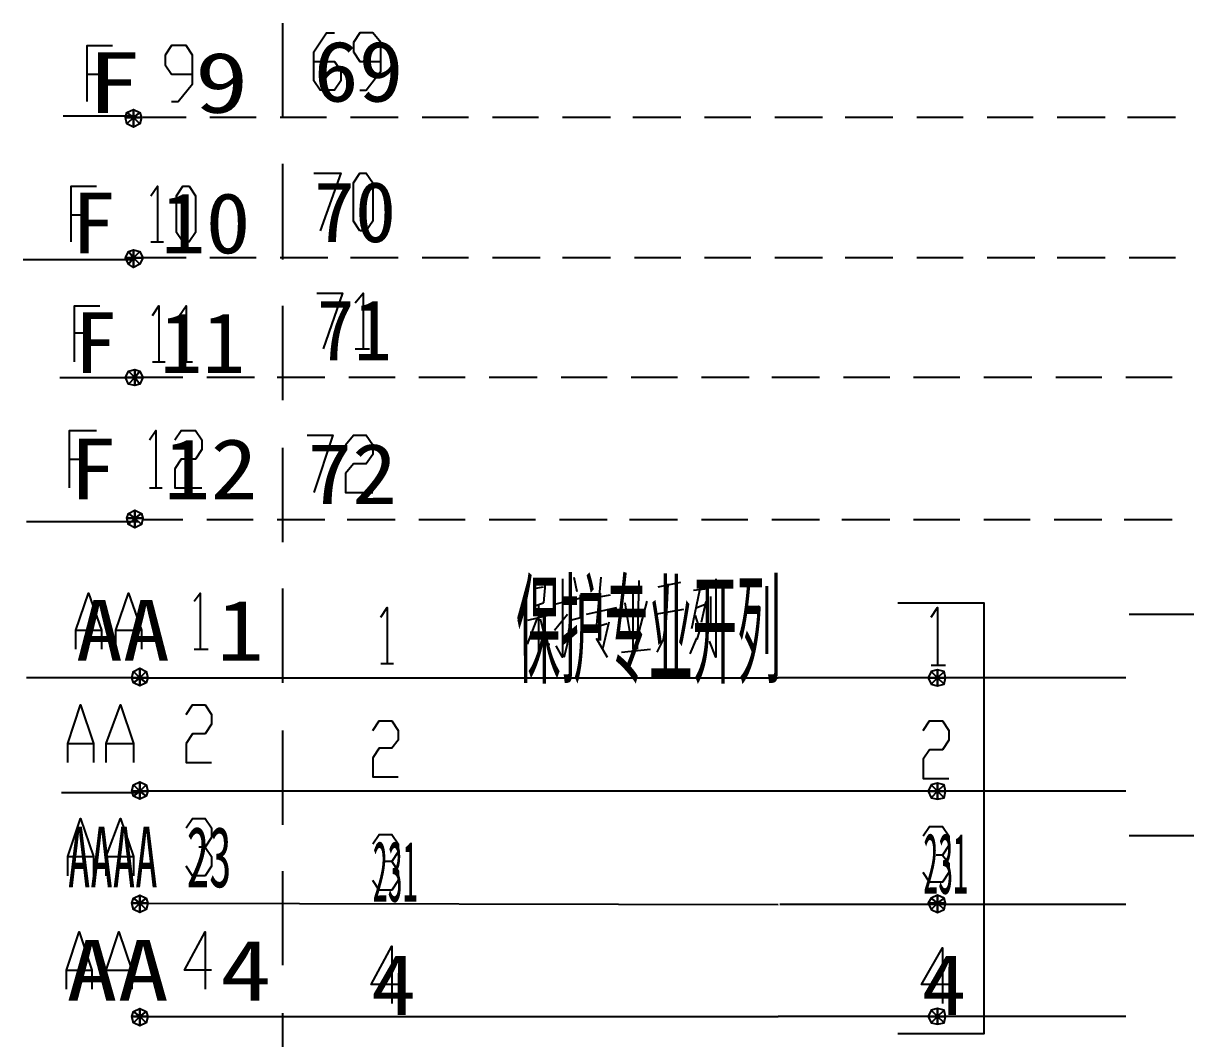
# Model space of a CAD drawing. Header units: metres. Extents: x 17 to 1757, y 17 to 1207.
# Drawn here: x 629.9 to 734.8, y 636.5 to 728.1 of the extents above; entities that cross this region are included whole.
import ezdxf

# ---------------------------------------------------------------- set-up
doc = ezdxf.new("R2010")
doc.units = ezdxf.units.M
for name, color, linetype in [('LINES', 7, 'Continuous'), ('POLYLINES', 4, 'Continuous'), ('RECTS', 7, 'Continuous'), ('TEXTS', 3, 'Continuous')]:
    doc.layers.add(name, color=color, linetype=linetype)

msp = doc.modelspace()

# ---------------------------------------------------------------- linework, layer by layer
at = {"layer": 'LINES'}
for p, q in [((653.28, 728.06), (653.28, 719.57)), ((635.64, 723.46), (636.79, 723.46)), ((633.48, 719.71), (639.82, 719.71)), ((644.57, 719.57), (640.68, 719.57)), ((650.9, 719.57), (646.73, 719.57)), ((657.24, 719.57), (653.06, 719.57)), ((663.72, 719.57), (659.4, 719.57)), ((670.06, 719.57), (665.88, 719.57)), ((676.39, 719.57), (672.22, 719.57)), ((682.87, 719.57), (678.55, 719.57)), ((689.21, 719.57), (684.89, 719.57)), ((695.54, 719.57), (691.37, 719.57)), ((702.02, 719.57), (697.7, 719.57)), ((708.36, 719.57), (704.04, 719.57)), ((714.7, 719.57), (710.52, 719.57)), ((721.03, 719.57), (716.86, 719.57)), ((727.51, 719.57), (723.19, 719.57)), ((733.85, 719.57), (729.53, 719.57)), ((653.28, 715.39), (653.28, 706.75)), ((634.2, 710.78), (635.35, 710.78)), ((641.4, 708.34), (642.55, 708.34)), ((629.88, 706.75), (639.96, 706.75)), ((644.57, 706.9), (640.68, 706.9)), ((650.9, 706.9), (646.73, 706.9)), ((657.38, 706.9), (653.06, 706.9)), ((663.72, 706.9), (659.4, 706.9)), ((670.06, 706.9), (665.88, 706.9)), ((676.54, 706.9), (672.22, 706.9)), ((682.87, 706.9), (678.55, 706.9)), ((689.21, 706.9), (685.03, 706.9)), ((695.54, 706.9), (691.37, 706.9)), ((702.02, 706.9), (697.7, 706.9)), ((708.36, 706.9), (704.04, 706.9)), ((714.7, 706.9), (710.52, 706.9)), ((721.18, 706.9), (716.86, 706.9)), ((727.51, 706.9), (723.19, 706.9)), ((733.85, 706.9), (729.67, 706.9)), ((653.28, 702.58), (653.28, 694.08)), ((634.49, 700.13), (635.64, 700.13)), ((659.83, 698.69), (661.13, 698.69)), ((641.54, 697.54), (642.7, 697.54)), ((643.99, 697.54), (645.14, 697.54)), ((633.19, 696.1), (640.1, 696.1)), ((644.28, 696.1), (640.68, 696.1)), ((650.76, 696.1), (646.44, 696.1)), ((657.1, 696.1), (652.78, 696.1)), ((663.43, 696.1), (659.26, 696.1)), ((669.77, 696.1), (665.59, 696.1)), ((676.25, 696.1), (671.93, 696.1)), ((682.58, 696.1), (678.41, 696.1)), ((688.92, 696.1), (684.74, 696.1)), ((695.4, 696.1), (691.08, 696.1)), ((701.74, 696.1), (697.42, 696.1)), ((708.07, 696.1), (703.9, 696.1)), ((714.41, 696.1), (710.23, 696.1)), ((720.89, 696.1), (716.57, 696.1)), ((727.22, 696.1), (723.05, 696.1)), ((733.56, 696.1), (729.38, 696.1)), ((653.28, 689.76), (653.28, 681.26)), ((634.06, 688.75), (635.21, 688.75)), ((641.26, 686.16), (642.41, 686.16)), ((630.17, 683.14), (640.25, 683.14)), ((644.28, 683.28), (640.68, 683.28)), ((650.62, 683.28), (646.44, 683.28)), ((657.1, 683.28), (652.78, 683.28)), ((663.43, 683.28), (659.11, 683.28)), ((669.77, 683.28), (665.59, 683.28)), ((676.1, 683.28), (671.93, 683.28)), ((682.58, 683.28), (678.26, 683.28)), ((688.92, 683.28), (684.6, 683.28)), ((695.26, 683.28), (691.08, 683.28)), ((701.74, 683.28), (697.42, 683.28)), ((708.07, 683.28), (703.75, 683.28)), ((714.41, 683.28), (710.23, 683.28)), ((720.74, 683.28), (716.57, 683.28)), ((727.22, 683.28), (722.9, 683.28)), ((733.56, 683.28), (729.24, 683.28)), ((675.53, 678.1), (674.52, 674.35)), ((679.56, 678.1), (679.85, 676.8)), ((682.01, 678.1), (681.58, 673.49)), ((685.32, 671.62), (685.46, 677.81)), ((653.28, 677.09), (653.28, 668.59)), ((675.96, 677.52), (675.96, 675.22)), ((675.96, 677.09), (676.82, 677.23)), ((676.97, 677.52), (676.82, 675.79)), ((679.27, 676.66), (679.13, 673.49)), ((684.89, 677.23), (684.89, 671.62)), ((687.19, 677.23), (689.21, 677.66)), ((688.78, 677.52), (688.78, 671.04)), ((690.22, 673.49), (690.94, 676.94)), ((690.36, 676.94), (691.66, 677.09)), ((675.1, 676.51), (675.1, 671.04)), ((675.96, 675.5), (676.82, 675.79)), ((676.39, 675.65), (676.39, 670.9)), ((678.98, 675.94), (677.83, 675.65)), ((680.14, 676.22), (679.27, 675.94)), ((680.14, 676.51), (680.14, 674.5)), ((681.14, 676.22), (682.87, 676.51)), ((684.17, 675.79), (684.6, 673.2)), ((685.46, 673.2), (686.18, 675.94)), ((690.65, 675.36), (691.37, 675.65)), ((691.08, 674.06), (691.51, 675.94)), ((691.94, 673.49), (691.94, 676.37)), ((677.26, 674.64), (675.38, 674.21)), ((677.83, 673.34), (678.98, 674.78)), ((680.71, 674.78), (683.45, 675.36)), ((686.9, 674.78), (689.5, 675.22)), ((690.5, 674.64), (690.79, 673.78)), ((675.38, 672.05), (676.25, 674.35)), ((679.13, 674.21), (680.28, 674.5)), ((681.58, 673.63), (682.58, 673.92)), ((682.73, 674.06), (682.15, 671.62)), ((691.08, 673.92), (690.65, 672.48)), ((634.63, 673.34), (636.94, 673.34)), ((638.23, 673.34), (640.54, 673.34)), ((681.58, 672.62), (682.58, 670.9)), ((690.07, 671.18), (690.65, 672.62)), ((645.29, 671.62), (646.58, 671.62)), ((683.88, 671.33), (686.47, 671.62)), ((662.14, 670.32), (663.29, 670.32)), ((711.82, 670.18), (713.11, 670.18)), ((640.39, 669.02), (630.17, 669.02)), ((640.39, 669.02), (697.99, 669.02)), ((729.38, 669.02), (697.99, 669.02)), ((653.28, 664.27), (653.28, 655.78)), ((633.91, 663.12), (636.22, 663.12)), ((637.37, 663.12), (639.82, 663.12)), ((640.39, 658.66), (633.34, 658.66)), ((697.99, 658.8), (640.39, 658.8)), ((729.38, 658.8), (697.99, 658.8)), ((633.91, 652.9), (636.22, 652.9)), ((637.37, 652.9), (639.82, 652.9)), ((653.28, 651.6), (653.28, 643.1)), ((640.39, 648.72), (697.99, 648.58)), ((729.38, 648.58), (698.14, 648.58)), ((633.77, 642.67), (636.07, 642.67)), ((637.37, 642.67), (639.67, 642.67)), ((640.39, 638.5), (697.99, 638.5)), ((653.28, 638.78), (653.28, 630.29)), ((729.38, 638.5), (697.99, 638.5))]:
    msp.add_line(p, q, dxfattribs=at)
at = {"layer": 'POLYLINES'}
for points in [[(656.09, 724.61), (657.96, 724.61), (658.54, 723.74), (658.54, 722.88), (657.96, 722.02), (656.66, 722.02), (656.09, 722.88), (656.09, 725.47), (657.24, 727.2), (657.96, 727.2)], [(660.26, 722.02), (660.84, 722.02), (662.14, 723.74), (662.14, 726.34), (661.42, 727.2), (660.26, 727.2), (659.69, 726.34), (659.69, 725.47), (660.26, 724.61), (662.14, 724.61)], [(635.64, 721.01), (635.64, 726.05), (637.94, 726.05)], [(643.27, 721.01), (643.85, 721.01), (645.14, 722.59), (645.14, 725.18), (644.57, 726.05), (643.27, 726.05), (642.7, 725.18), (642.7, 724.32), (643.27, 723.46), (645.14, 723.46)], [(639.82, 719.57), (639.1, 719.57), (639.24, 720), (639.82, 719.57)], [(639.82, 719.57), (639.1, 719.57), (639.24, 720), (639.82, 719.57)], [(639.82, 719.57), (639.1, 719.57), (639.24, 720), (639.82, 719.57)], [(639.82, 719.57), (639.1, 719.57), (639.24, 720), (639.82, 719.57)], [(639.82, 719.57), (639.24, 720), (639.82, 720.29), (639.82, 719.57)], [(639.82, 719.57), (639.24, 720), (639.82, 720.29), (639.82, 719.57)], [(639.82, 719.57), (639.24, 720), (639.82, 720.29), (639.82, 719.57)], [(639.82, 719.57), (639.24, 720), (639.82, 720.29), (639.82, 719.57)], [(639.82, 719.57), (639.82, 720.29), (640.39, 720), (639.82, 719.57)], [(639.82, 719.57), (639.82, 720.29), (640.39, 720), (639.82, 719.57)], [(639.82, 719.57), (639.82, 720.29), (640.39, 720), (639.82, 719.57)], [(639.82, 719.57), (639.82, 720.29), (640.39, 720), (639.82, 719.57)], [(639.82, 719.57), (640.39, 720), (640.54, 719.57), (639.82, 719.57)], [(639.82, 719.57), (640.39, 720), (640.54, 719.57), (639.82, 719.57)], [(639.82, 719.57), (640.39, 720), (640.54, 719.57), (639.82, 719.57)], [(639.82, 719.57), (640.39, 720), (640.54, 719.57), (639.82, 719.57)], [(639.82, 719.57), (639.24, 718.99), (639.1, 719.57), (639.82, 719.57)], [(639.82, 719.57), (639.24, 718.99), (639.1, 719.57), (639.82, 719.57)], [(639.82, 719.57), (639.24, 718.99), (639.1, 719.57), (639.82, 719.57)], [(639.82, 719.57), (639.24, 718.99), (639.1, 719.57), (639.82, 719.57)], [(639.82, 719.57), (639.82, 718.7), (639.24, 718.99), (639.82, 719.57)], [(639.82, 719.57), (639.82, 718.7), (639.24, 718.99), (639.82, 719.57)], [(639.82, 719.57), (639.82, 718.7), (639.24, 718.99), (639.82, 719.57)], [(639.82, 719.57), (639.82, 718.7), (639.24, 718.99), (639.82, 719.57)], [(639.82, 719.57), (640.39, 718.99), (639.82, 718.7), (639.82, 719.57)], [(639.82, 719.57), (640.39, 718.99), (639.82, 718.7), (639.82, 719.57)], [(639.82, 719.57), (640.54, 719.57), (640.39, 718.99), (639.82, 719.57)], [(639.82, 719.57), (640.54, 719.57), (640.39, 718.99), (639.82, 719.57)], [(639.82, 719.57), (640.39, 718.99), (639.82, 718.7), (639.82, 719.57)], [(639.82, 719.57), (640.39, 718.99), (639.82, 718.7), (639.82, 719.57)], [(639.82, 719.57), (640.54, 719.57), (640.39, 718.99), (639.82, 719.57)], [(639.82, 719.57), (640.54, 719.57), (640.39, 718.99), (639.82, 719.57)], [(656.09, 714.53), (658.54, 714.53), (656.66, 709.34)], [(660.26, 709.34), (659.69, 710.21), (659.69, 713.66), (660.26, 714.53), (660.84, 714.53), (661.42, 713.66), (661.42, 710.21), (660.84, 709.34), (660.26, 709.34)], [(634.2, 708.34), (634.2, 713.38), (636.5, 713.38)], [(641.4, 712.51), (641.98, 713.38), (641.98, 708.34)], [(644.28, 708.34), (643.7, 709.2), (643.7, 712.51), (644.28, 713.38), (644.86, 713.38), (645.43, 712.51), (645.43, 709.2), (644.86, 708.34), (644.28, 708.34)], [(639.82, 706.9), (639.1, 706.9), (639.38, 707.47), (639.82, 706.9)], [(639.82, 706.9), (639.1, 706.9), (639.38, 707.47), (639.82, 706.9)], [(639.82, 706.9), (639.1, 706.9), (639.38, 707.47), (639.82, 706.9)], [(639.82, 706.9), (639.1, 706.9), (639.38, 707.47), (639.82, 706.9)], [(639.82, 706.9), (639.38, 707.47), (639.82, 707.62), (639.82, 706.9)], [(639.82, 706.9), (639.38, 707.47), (639.82, 707.62), (639.82, 706.9)], [(639.82, 706.9), (639.38, 707.47), (639.82, 707.62), (639.82, 706.9)], [(639.82, 706.9), (639.38, 707.47), (639.82, 707.62), (639.82, 706.9)], [(639.82, 706.9), (639.82, 707.62), (640.39, 707.47), (639.82, 706.9)], [(639.82, 706.9), (639.82, 707.62), (640.39, 707.47), (639.82, 706.9)], [(639.82, 706.9), (639.82, 707.62), (640.39, 707.47), (639.82, 706.9)], [(639.82, 706.9), (639.82, 707.62), (640.39, 707.47), (639.82, 706.9)], [(639.82, 706.9), (640.39, 707.47), (640.68, 706.9), (639.82, 706.9)], [(639.82, 706.9), (640.39, 707.47), (640.68, 706.9), (639.82, 706.9)], [(639.82, 706.9), (640.39, 707.47), (640.68, 706.9), (639.82, 706.9)], [(639.82, 706.9), (640.39, 707.47), (640.68, 706.9), (639.82, 706.9)], [(639.82, 706.9), (639.38, 706.32), (639.1, 706.9), (639.82, 706.9)], [(639.82, 706.9), (639.38, 706.32), (639.1, 706.9), (639.82, 706.9)], [(639.82, 706.9), (639.38, 706.32), (639.1, 706.9), (639.82, 706.9)], [(639.82, 706.9), (639.38, 706.32), (639.1, 706.9), (639.82, 706.9)], [(639.82, 706.9), (639.82, 706.03), (639.38, 706.32), (639.82, 706.9)], [(639.82, 706.9), (639.82, 706.03), (639.38, 706.32), (639.82, 706.9)], [(639.82, 706.9), (639.82, 706.03), (639.38, 706.32), (639.82, 706.9)], [(639.82, 706.9), (639.82, 706.03), (639.38, 706.32), (639.82, 706.9)], [(639.82, 706.9), (640.39, 706.32), (639.82, 706.03), (639.82, 706.9)], [(639.82, 706.9), (640.39, 706.32), (639.82, 706.03), (639.82, 706.9)], [(639.82, 706.9), (640.68, 706.9), (640.39, 706.32), (639.82, 706.9)], [(639.82, 706.9), (640.68, 706.9), (640.39, 706.32), (639.82, 706.9)], [(639.82, 706.9), (640.39, 706.32), (639.82, 706.03), (639.82, 706.9)], [(639.82, 706.9), (640.39, 706.32), (639.82, 706.03), (639.82, 706.9)], [(639.82, 706.9), (640.68, 706.9), (640.39, 706.32), (639.82, 706.9)], [(639.82, 706.9), (640.68, 706.9), (640.39, 706.32), (639.82, 706.9)], [(656.38, 703.73), (658.68, 703.73), (656.95, 698.69)], [(659.83, 702.86), (660.55, 703.73), (660.55, 698.69)], [(634.49, 697.54), (634.49, 702.58), (636.79, 702.58)], [(641.54, 701.71), (642.12, 702.58), (642.12, 697.54)], [(643.99, 701.71), (644.57, 702.58), (644.57, 697.54)], [(639.96, 696.1), (639.1, 696.1), (639.38, 696.67), (639.96, 696.1)], [(639.96, 696.1), (639.1, 696.1), (639.38, 696.67), (639.96, 696.1)], [(639.96, 696.1), (639.1, 696.1), (639.38, 696.67), (639.96, 696.1)], [(639.96, 696.1), (639.1, 696.1), (639.38, 696.67), (639.96, 696.1)], [(639.96, 696.1), (639.38, 696.67), (639.96, 696.82), (639.96, 696.1)], [(639.96, 696.1), (639.38, 696.67), (639.96, 696.82), (639.96, 696.1)], [(639.96, 696.1), (639.38, 696.67), (639.96, 696.82), (639.96, 696.1)], [(639.96, 696.1), (639.38, 696.67), (639.96, 696.82), (639.96, 696.1)], [(639.96, 696.1), (639.96, 696.82), (640.39, 696.67), (639.96, 696.1)], [(639.96, 696.1), (639.96, 696.82), (640.39, 696.67), (639.96, 696.1)], [(639.96, 696.1), (639.96, 696.82), (640.39, 696.67), (639.96, 696.1)], [(639.96, 696.1), (639.96, 696.82), (640.39, 696.67), (639.96, 696.1)], [(639.96, 696.1), (640.39, 696.67), (640.68, 696.1), (639.96, 696.1)], [(639.96, 696.1), (640.39, 696.67), (640.68, 696.1), (639.96, 696.1)], [(639.96, 696.1), (640.39, 696.67), (640.68, 696.1), (639.96, 696.1)], [(639.96, 696.1), (640.39, 696.67), (640.68, 696.1), (639.96, 696.1)], [(639.96, 696.1), (639.38, 695.52), (639.1, 696.1), (639.96, 696.1)], [(639.96, 696.1), (639.38, 695.52), (639.1, 696.1), (639.96, 696.1)], [(639.96, 696.1), (639.38, 695.52), (639.1, 696.1), (639.96, 696.1)], [(639.96, 696.1), (639.38, 695.52), (639.1, 696.1), (639.96, 696.1)], [(639.96, 696.1), (639.96, 695.38), (639.38, 695.52), (639.96, 696.1)], [(639.96, 696.1), (639.96, 695.38), (639.38, 695.52), (639.96, 696.1)], [(639.96, 696.1), (639.96, 695.38), (639.38, 695.52), (639.96, 696.1)], [(639.96, 696.1), (639.96, 695.38), (639.38, 695.52), (639.96, 696.1)], [(639.96, 696.1), (640.39, 695.52), (639.96, 695.38), (639.96, 696.1)], [(639.96, 696.1), (640.39, 695.52), (639.96, 695.38), (639.96, 696.1)], [(639.96, 696.1), (640.68, 696.1), (640.39, 695.52), (639.96, 696.1)], [(639.96, 696.1), (640.68, 696.1), (640.39, 695.52), (639.96, 696.1)], [(639.96, 696.1), (640.39, 695.52), (639.96, 695.38), (639.96, 696.1)], [(639.96, 696.1), (640.39, 695.52), (639.96, 695.38), (639.96, 696.1)], [(639.96, 696.1), (640.68, 696.1), (640.39, 695.52), (639.96, 696.1)], [(639.96, 696.1), (640.68, 696.1), (640.39, 695.52), (639.96, 696.1)], [(634.06, 686.16), (634.06, 691.34), (636.5, 691.34)], [(641.26, 690.48), (641.83, 691.34), (641.83, 686.16)], [(643.56, 690.48), (644.14, 691.34), (645.43, 691.34), (646.01, 690.48), (646.01, 689.62), (645.43, 688.75), (644.14, 688.75), (643.56, 687.89), (643.56, 686.16), (646.01, 686.16)], [(655.51, 690.91), (657.82, 690.91), (656.09, 685.73)], [(658.97, 690.05), (659.69, 690.91), (660.84, 690.91), (661.42, 690.05), (661.42, 689.18), (660.84, 688.32), (659.69, 688.32), (658.97, 687.46), (658.97, 685.73), (661.42, 685.73)], [(639.96, 683.42), (639.38, 683.86), (639.96, 684.14), (639.96, 683.42)], [(639.96, 683.42), (639.38, 683.86), (639.96, 684.14), (639.96, 683.42)], [(639.96, 683.42), (639.38, 683.86), (639.96, 684.14), (639.96, 683.42)], [(639.96, 683.42), (639.38, 683.86), (639.96, 684.14), (639.96, 683.42)], [(639.96, 683.42), (639.96, 684.14), (640.54, 683.86), (639.96, 683.42)], [(639.96, 683.42), (639.96, 684.14), (640.54, 683.86), (639.96, 683.42)], [(639.96, 683.42), (639.96, 684.14), (640.54, 683.86), (639.96, 683.42)], [(639.96, 683.42), (639.96, 684.14), (640.54, 683.86), (639.96, 683.42)], [(639.96, 683.42), (639.24, 683.42), (639.38, 683.86), (639.96, 683.42)], [(639.96, 683.42), (639.24, 683.42), (639.38, 683.86), (639.96, 683.42)], [(639.96, 683.42), (639.24, 683.42), (639.38, 683.86), (639.96, 683.42)], [(639.96, 683.42), (639.24, 683.42), (639.38, 683.86), (639.96, 683.42)], [(639.96, 683.42), (639.38, 682.85), (639.24, 683.42), (639.96, 683.42)], [(639.96, 683.42), (639.38, 682.85), (639.24, 683.42), (639.96, 683.42)], [(639.96, 683.42), (639.38, 682.85), (639.24, 683.42), (639.96, 683.42)], [(639.96, 683.42), (639.38, 682.85), (639.24, 683.42), (639.96, 683.42)], [(639.96, 683.42), (639.96, 682.56), (639.38, 682.85), (639.96, 683.42)], [(639.96, 683.42), (639.96, 682.56), (639.38, 682.85), (639.96, 683.42)], [(639.96, 683.42), (639.96, 682.56), (639.38, 682.85), (639.96, 683.42)], [(639.96, 683.42), (639.96, 682.56), (639.38, 682.85), (639.96, 683.42)], [(639.96, 683.42), (640.54, 683.86), (640.68, 683.42), (639.96, 683.42)], [(639.96, 683.42), (640.54, 683.86), (640.68, 683.42), (639.96, 683.42)], [(639.96, 683.42), (640.54, 683.86), (640.68, 683.42), (639.96, 683.42)], [(639.96, 683.42), (640.54, 683.86), (640.68, 683.42), (639.96, 683.42)], [(639.96, 683.42), (640.54, 682.85), (639.96, 682.56), (639.96, 683.42)], [(639.96, 683.42), (640.54, 682.85), (639.96, 682.56), (639.96, 683.42)], [(639.96, 683.42), (640.68, 683.42), (640.54, 682.85), (639.96, 683.42)], [(639.96, 683.42), (640.68, 683.42), (640.54, 682.85), (639.96, 683.42)], [(639.96, 683.42), (640.54, 682.85), (639.96, 682.56), (639.96, 683.42)], [(639.96, 683.42), (640.54, 682.85), (639.96, 682.56), (639.96, 683.42)], [(639.96, 683.42), (640.68, 683.42), (640.54, 682.85), (639.96, 683.42)], [(639.96, 683.42), (640.68, 683.42), (640.54, 682.85), (639.96, 683.42)], [(678.55, 677.95), (678.55, 670.9), (677.98, 671.9)], [(692.38, 677.95), (692.38, 670.9), (691.8, 672.34)], [(634.63, 671.62), (634.63, 673.34), (635.78, 676.66), (636.94, 673.34), (636.94, 671.62)], [(638.23, 671.62), (638.23, 673.34), (639.38, 676.66), (640.54, 673.34), (640.54, 671.62)], [(645.29, 675.94), (645.86, 676.66), (645.86, 671.62)], [(688.06, 677.52), (687.91, 674.35), (687.62, 672.48), (687.05, 671.33)], [(662.14, 674.5), (662.71, 675.36), (662.71, 670.32)], [(711.82, 674.5), (712.39, 675.36), (712.39, 670.18)], [(676.54, 674.35), (677.11, 672.05), (677.4, 672.05)], [(678.7, 670.9), (678.98, 672.05), (679.13, 673.49)], [(640.39, 669.02), (639.67, 669.02), (639.82, 669.6), (640.39, 669.02)], [(640.39, 669.02), (639.67, 669.02), (639.82, 669.6), (640.39, 669.02)], [(640.39, 669.02), (639.67, 669.02), (639.82, 669.6), (640.39, 669.02)], [(640.39, 669.02), (639.67, 669.02), (639.82, 669.6), (640.39, 669.02)], [(640.39, 669.02), (639.82, 669.6), (640.39, 669.89), (640.39, 669.02)], [(640.39, 669.02), (639.82, 669.6), (640.39, 669.89), (640.39, 669.02)], [(640.39, 669.02), (639.82, 669.6), (640.39, 669.89), (640.39, 669.02)], [(640.39, 669.02), (639.82, 669.6), (640.39, 669.89), (640.39, 669.02)], [(640.39, 669.02), (640.39, 669.89), (640.97, 669.6), (640.39, 669.02)], [(640.39, 669.02), (640.39, 669.89), (640.97, 669.6), (640.39, 669.02)], [(640.39, 669.02), (640.39, 669.89), (640.97, 669.6), (640.39, 669.02)], [(640.39, 669.02), (640.39, 669.89), (640.97, 669.6), (640.39, 669.02)], [(640.39, 669.02), (640.97, 669.6), (641.11, 669.02), (640.39, 669.02)], [(640.39, 669.02), (640.97, 669.6), (641.11, 669.02), (640.39, 669.02)], [(640.39, 669.02), (640.97, 669.6), (641.11, 669.02), (640.39, 669.02)], [(640.39, 669.02), (640.97, 669.6), (641.11, 669.02), (640.39, 669.02)], [(712.39, 669.02), (711.82, 669.6), (711.53, 669.02), (712.39, 669.02)], [(712.39, 669.02), (711.82, 669.6), (711.53, 669.02), (712.39, 669.02)], [(712.39, 669.02), (711.82, 669.6), (711.53, 669.02), (712.39, 669.02)], [(712.39, 669.02), (711.82, 669.6), (711.53, 669.02), (712.39, 669.02)], [(712.39, 669.02), (712.39, 669.74), (711.82, 669.6), (712.39, 669.02)], [(712.39, 669.02), (712.39, 669.74), (711.82, 669.6), (712.39, 669.02)], [(712.39, 669.02), (712.39, 669.74), (711.82, 669.6), (712.39, 669.02)], [(712.39, 669.02), (712.39, 669.74), (711.82, 669.6), (712.39, 669.02)], [(712.39, 669.02), (712.97, 669.6), (712.39, 669.74), (712.39, 669.02)], [(712.39, 669.02), (712.97, 669.6), (712.39, 669.74), (712.39, 669.02)], [(712.39, 669.02), (712.97, 669.6), (712.39, 669.74), (712.39, 669.02)], [(712.39, 669.02), (712.97, 669.6), (712.39, 669.74), (712.39, 669.02)], [(712.39, 669.02), (713.11, 669.02), (712.97, 669.6), (712.39, 669.02)], [(712.39, 669.02), (713.11, 669.02), (712.97, 669.6), (712.39, 669.02)], [(712.39, 669.02), (713.11, 669.02), (712.97, 669.6), (712.39, 669.02)], [(712.39, 669.02), (713.11, 669.02), (712.97, 669.6), (712.39, 669.02)], [(640.39, 669.02), (639.82, 668.59), (639.67, 669.02), (640.39, 669.02)], [(640.39, 669.02), (639.82, 668.59), (639.67, 669.02), (640.39, 669.02)], [(640.39, 669.02), (639.82, 668.59), (639.67, 669.02), (640.39, 669.02)], [(640.39, 669.02), (639.82, 668.59), (639.67, 669.02), (640.39, 669.02)], [(640.39, 669.02), (640.39, 668.3), (639.82, 668.59), (640.39, 669.02)], [(640.39, 669.02), (640.39, 668.3), (639.82, 668.59), (640.39, 669.02)], [(640.39, 669.02), (640.39, 668.3), (639.82, 668.59), (640.39, 669.02)], [(640.39, 669.02), (640.39, 668.3), (639.82, 668.59), (640.39, 669.02)], [(640.39, 669.02), (640.97, 668.59), (640.39, 668.3), (640.39, 669.02)], [(640.39, 669.02), (640.97, 668.59), (640.39, 668.3), (640.39, 669.02)], [(640.39, 669.02), (641.11, 669.02), (640.97, 668.59), (640.39, 669.02)], [(640.39, 669.02), (641.11, 669.02), (640.97, 668.59), (640.39, 669.02)], [(640.39, 669.02), (640.97, 668.59), (640.39, 668.3), (640.39, 669.02)], [(640.39, 669.02), (640.97, 668.59), (640.39, 668.3), (640.39, 669.02)], [(640.39, 669.02), (641.11, 669.02), (640.97, 668.59), (640.39, 669.02)], [(640.39, 669.02), (641.11, 669.02), (640.97, 668.59), (640.39, 669.02)], [(712.39, 669.02), (711.53, 669.02), (711.82, 668.45), (712.39, 669.02)], [(712.39, 669.02), (711.53, 669.02), (711.82, 668.45), (712.39, 669.02)], [(712.39, 669.02), (711.53, 669.02), (711.82, 668.45), (712.39, 669.02)], [(712.39, 669.02), (711.53, 669.02), (711.82, 668.45), (712.39, 669.02)], [(712.39, 669.02), (711.82, 668.45), (712.39, 668.3), (712.39, 669.02)], [(712.39, 669.02), (711.82, 668.45), (712.39, 668.3), (712.39, 669.02)], [(712.39, 669.02), (711.82, 668.45), (712.39, 668.3), (712.39, 669.02)], [(712.39, 669.02), (711.82, 668.45), (712.39, 668.3), (712.39, 669.02)], [(712.39, 669.02), (712.97, 668.45), (713.11, 669.02), (712.39, 669.02)], [(712.39, 669.02), (712.97, 668.45), (713.11, 669.02), (712.39, 669.02)], [(712.39, 669.02), (712.39, 668.3), (712.97, 668.45), (712.39, 669.02)], [(712.39, 669.02), (712.39, 668.3), (712.97, 668.45), (712.39, 669.02)], [(712.39, 669.02), (712.97, 668.45), (713.11, 669.02), (712.39, 669.02)], [(712.39, 669.02), (712.97, 668.45), (713.11, 669.02), (712.39, 669.02)], [(712.39, 669.02), (712.39, 668.3), (712.97, 668.45), (712.39, 669.02)], [(712.39, 669.02), (712.39, 668.3), (712.97, 668.45), (712.39, 669.02)], [(633.91, 661.39), (633.91, 663.12), (635.06, 666.58), (636.22, 663.12), (636.22, 661.39)], [(637.37, 661.39), (637.37, 663.12), (638.66, 666.58), (639.82, 663.12), (639.82, 661.39)], [(644.57, 665.71), (645.14, 666.58), (646.3, 666.58), (646.87, 665.71), (646.87, 664.85), (646.3, 663.98), (645.14, 663.98), (644.57, 663.12), (644.57, 661.39), (646.87, 661.39)], [(661.42, 664.27), (661.99, 665.14), (663.14, 665.14), (663.72, 664.27), (663.72, 663.41), (663.14, 662.69), (661.99, 662.69), (661.42, 661.82), (661.42, 660.1), (663.72, 660.1)], [(711.1, 664.27), (711.67, 665.14), (712.82, 665.14), (713.4, 664.27), (713.4, 663.41), (712.82, 662.54), (711.67, 662.54), (711.1, 661.68), (711.1, 659.95), (713.4, 659.95)], [(640.39, 658.8), (639.67, 658.8), (639.82, 659.38), (640.39, 658.8)], [(640.39, 658.8), (639.67, 658.8), (639.82, 659.38), (640.39, 658.8)], [(640.39, 658.8), (639.67, 658.8), (639.82, 659.38), (640.39, 658.8)], [(640.39, 658.8), (639.67, 658.8), (639.82, 659.38), (640.39, 658.8)], [(640.39, 658.8), (639.82, 659.38), (640.39, 659.66), (640.39, 658.8)], [(640.39, 658.8), (639.82, 659.38), (640.39, 659.66), (640.39, 658.8)], [(640.39, 658.8), (639.82, 659.38), (640.39, 659.66), (640.39, 658.8)], [(640.39, 658.8), (639.82, 659.38), (640.39, 659.66), (640.39, 658.8)], [(640.39, 658.8), (640.39, 659.66), (640.97, 659.38), (640.39, 658.8)], [(640.39, 658.8), (640.39, 659.66), (640.97, 659.38), (640.39, 658.8)], [(640.39, 658.8), (640.39, 659.66), (640.97, 659.38), (640.39, 658.8)], [(640.39, 658.8), (640.39, 659.66), (640.97, 659.38), (640.39, 658.8)], [(640.39, 658.8), (640.97, 659.38), (641.11, 658.8), (640.39, 658.8)], [(640.39, 658.8), (640.97, 659.38), (641.11, 658.8), (640.39, 658.8)], [(640.39, 658.8), (640.97, 659.38), (641.11, 658.8), (640.39, 658.8)], [(640.39, 658.8), (640.97, 659.38), (641.11, 658.8), (640.39, 658.8)], [(712.39, 658.8), (711.82, 659.38), (711.53, 658.8), (712.39, 658.8)], [(712.39, 658.8), (711.82, 659.38), (711.53, 658.8), (712.39, 658.8)], [(712.39, 658.8), (711.82, 659.38), (711.53, 658.8), (712.39, 658.8)], [(712.39, 658.8), (711.82, 659.38), (711.53, 658.8), (712.39, 658.8)], [(712.39, 658.8), (712.39, 659.52), (711.82, 659.38), (712.39, 658.8)], [(712.39, 658.8), (712.39, 659.52), (711.82, 659.38), (712.39, 658.8)], [(712.39, 658.8), (712.39, 659.52), (711.82, 659.38), (712.39, 658.8)], [(712.39, 658.8), (712.39, 659.52), (711.82, 659.38), (712.39, 658.8)], [(712.39, 658.8), (712.97, 659.38), (712.39, 659.52), (712.39, 658.8)], [(712.39, 658.8), (712.97, 659.38), (712.39, 659.52), (712.39, 658.8)], [(712.39, 658.8), (712.97, 659.38), (712.39, 659.52), (712.39, 658.8)], [(712.39, 658.8), (712.97, 659.38), (712.39, 659.52), (712.39, 658.8)], [(712.39, 658.8), (713.11, 658.8), (712.97, 659.38), (712.39, 658.8)], [(712.39, 658.8), (713.11, 658.8), (712.97, 659.38), (712.39, 658.8)], [(712.39, 658.8), (713.11, 658.8), (712.97, 659.38), (712.39, 658.8)], [(712.39, 658.8), (713.11, 658.8), (712.97, 659.38), (712.39, 658.8)], [(640.39, 658.8), (639.82, 658.37), (639.67, 658.8), (640.39, 658.8)], [(640.39, 658.8), (639.82, 658.37), (639.67, 658.8), (640.39, 658.8)], [(640.39, 658.8), (639.82, 658.37), (639.67, 658.8), (640.39, 658.8)], [(640.39, 658.8), (639.82, 658.37), (639.67, 658.8), (640.39, 658.8)], [(640.39, 658.8), (640.39, 658.08), (639.82, 658.37), (640.39, 658.8)], [(640.39, 658.8), (640.39, 658.08), (639.82, 658.37), (640.39, 658.8)], [(640.39, 658.8), (640.39, 658.08), (639.82, 658.37), (640.39, 658.8)], [(640.39, 658.8), (640.39, 658.08), (639.82, 658.37), (640.39, 658.8)], [(640.39, 658.8), (640.97, 658.37), (640.39, 658.08), (640.39, 658.8)], [(640.39, 658.8), (640.97, 658.37), (640.39, 658.08), (640.39, 658.8)], [(640.39, 658.8), (641.11, 658.8), (640.97, 658.37), (640.39, 658.8)], [(640.39, 658.8), (641.11, 658.8), (640.97, 658.37), (640.39, 658.8)], [(640.39, 658.8), (640.97, 658.37), (640.39, 658.08), (640.39, 658.8)], [(640.39, 658.8), (640.97, 658.37), (640.39, 658.08), (640.39, 658.8)], [(640.39, 658.8), (641.11, 658.8), (640.97, 658.37), (640.39, 658.8)], [(640.39, 658.8), (641.11, 658.8), (640.97, 658.37), (640.39, 658.8)], [(712.39, 658.8), (711.53, 658.8), (711.82, 658.22), (712.39, 658.8)], [(712.39, 658.8), (711.53, 658.8), (711.82, 658.22), (712.39, 658.8)], [(712.39, 658.8), (711.53, 658.8), (711.82, 658.22), (712.39, 658.8)], [(712.39, 658.8), (711.53, 658.8), (711.82, 658.22), (712.39, 658.8)], [(712.39, 658.8), (711.82, 658.22), (712.39, 658.08), (712.39, 658.8)], [(712.39, 658.8), (711.82, 658.22), (712.39, 658.08), (712.39, 658.8)], [(712.39, 658.8), (711.82, 658.22), (712.39, 658.08), (712.39, 658.8)], [(712.39, 658.8), (711.82, 658.22), (712.39, 658.08), (712.39, 658.8)], [(712.39, 658.8), (712.97, 658.22), (713.11, 658.8), (712.39, 658.8)], [(712.39, 658.8), (712.97, 658.22), (713.11, 658.8), (712.39, 658.8)], [(712.39, 658.8), (712.39, 658.08), (712.97, 658.22), (712.39, 658.8)], [(712.39, 658.8), (712.39, 658.08), (712.97, 658.22), (712.39, 658.8)], [(712.39, 658.8), (712.97, 658.22), (713.11, 658.8), (712.39, 658.8)], [(712.39, 658.8), (712.97, 658.22), (713.11, 658.8), (712.39, 658.8)], [(712.39, 658.8), (712.39, 658.08), (712.97, 658.22), (712.39, 658.8)], [(712.39, 658.8), (712.39, 658.08), (712.97, 658.22), (712.39, 658.8)], [(633.91, 651.17), (633.91, 652.9), (635.06, 656.35), (636.22, 652.9), (636.22, 651.17)], [(637.37, 651.17), (637.37, 652.9), (638.66, 656.35), (639.82, 652.9), (639.82, 651.17)], [(644.57, 655.49), (645.14, 656.35), (646.3, 656.35), (646.87, 655.49), (646.87, 654.62), (646.3, 653.76), (645.72, 653.76)], [(661.42, 654.05), (661.99, 654.91), (663.14, 654.91), (663.72, 654.05), (663.72, 653.33), (663.14, 652.46), (662.57, 652.46)], [(711.1, 654.77), (711.67, 655.63), (712.82, 655.63), (713.4, 654.77), (713.4, 653.9), (712.82, 653.04), (712.25, 653.04)], [(646.3, 653.76), (646.87, 652.9), (646.87, 652.03), (646.3, 651.17), (645.14, 651.17), (644.57, 652.03)], [(712.82, 653.04), (713.4, 652.32), (713.4, 651.46), (712.82, 650.59), (711.67, 650.59), (711.1, 651.46)], [(663.14, 652.46), (663.72, 651.6), (663.72, 650.74), (663.14, 649.87), (661.99, 649.87), (661.42, 650.74)], [(640.39, 648.72), (639.82, 649.15), (640.39, 649.44), (640.39, 648.72)], [(640.39, 648.72), (639.82, 649.15), (640.39, 649.44), (640.39, 648.72)], [(640.39, 648.72), (639.82, 649.15), (640.39, 649.44), (640.39, 648.72)], [(640.39, 648.72), (639.82, 649.15), (640.39, 649.44), (640.39, 648.72)], [(640.39, 648.72), (640.39, 649.44), (640.97, 649.15), (640.39, 648.72)], [(640.39, 648.72), (640.39, 649.44), (640.97, 649.15), (640.39, 648.72)], [(640.39, 648.72), (640.39, 649.44), (640.97, 649.15), (640.39, 648.72)], [(640.39, 648.72), (640.39, 649.44), (640.97, 649.15), (640.39, 648.72)], [(712.39, 648.72), (712.39, 649.44), (711.82, 649.15), (712.39, 648.72)], [(712.39, 648.72), (712.39, 649.44), (711.82, 649.15), (712.39, 648.72)], [(712.39, 648.72), (712.39, 649.44), (711.82, 649.15), (712.39, 648.72)], [(712.39, 648.72), (712.39, 649.44), (711.82, 649.15), (712.39, 648.72)], [(712.39, 648.72), (712.97, 649.15), (712.39, 649.44), (712.39, 648.72)], [(712.39, 648.72), (712.97, 649.15), (712.39, 649.44), (712.39, 648.72)], [(712.39, 648.72), (712.97, 649.15), (712.39, 649.44), (712.39, 648.72)], [(712.39, 648.72), (712.97, 649.15), (712.39, 649.44), (712.39, 648.72)], [(640.39, 648.72), (639.67, 648.72), (639.82, 649.15), (640.39, 648.72)], [(640.39, 648.72), (639.67, 648.72), (639.82, 649.15), (640.39, 648.72)], [(640.39, 648.72), (639.67, 648.72), (639.82, 649.15), (640.39, 648.72)], [(640.39, 648.72), (639.67, 648.72), (639.82, 649.15), (640.39, 648.72)], [(640.39, 648.72), (639.82, 648.14), (639.67, 648.72), (640.39, 648.72)], [(640.39, 648.72), (639.82, 648.14), (639.67, 648.72), (640.39, 648.72)], [(640.39, 648.72), (639.82, 648.14), (639.67, 648.72), (640.39, 648.72)], [(640.39, 648.72), (639.82, 648.14), (639.67, 648.72), (640.39, 648.72)], [(640.39, 648.72), (640.39, 647.86), (639.82, 648.14), (640.39, 648.72)], [(640.39, 648.72), (640.39, 647.86), (639.82, 648.14), (640.39, 648.72)], [(640.39, 648.72), (640.39, 647.86), (639.82, 648.14), (640.39, 648.72)], [(640.39, 648.72), (640.39, 647.86), (639.82, 648.14), (640.39, 648.72)], [(640.39, 648.72), (640.97, 649.15), (641.11, 648.72), (640.39, 648.72)], [(640.39, 648.72), (640.97, 649.15), (641.11, 648.72), (640.39, 648.72)], [(640.39, 648.72), (640.97, 649.15), (641.11, 648.72), (640.39, 648.72)], [(640.39, 648.72), (640.97, 649.15), (641.11, 648.72), (640.39, 648.72)], [(640.39, 648.72), (640.97, 648.14), (640.39, 647.86), (640.39, 648.72)], [(640.39, 648.72), (640.97, 648.14), (640.39, 647.86), (640.39, 648.72)], [(640.39, 648.72), (641.11, 648.72), (640.97, 648.14), (640.39, 648.72)], [(640.39, 648.72), (641.11, 648.72), (640.97, 648.14), (640.39, 648.72)], [(640.39, 648.72), (640.97, 648.14), (640.39, 647.86), (640.39, 648.72)], [(640.39, 648.72), (640.97, 648.14), (640.39, 647.86), (640.39, 648.72)], [(640.39, 648.72), (641.11, 648.72), (640.97, 648.14), (640.39, 648.72)], [(640.39, 648.72), (641.11, 648.72), (640.97, 648.14), (640.39, 648.72)], [(712.39, 648.72), (711.82, 649.15), (711.53, 648.72), (712.39, 648.72)], [(712.39, 648.72), (711.82, 649.15), (711.53, 648.72), (712.39, 648.72)], [(712.39, 648.72), (711.82, 649.15), (711.53, 648.72), (712.39, 648.72)], [(712.39, 648.72), (711.82, 649.15), (711.53, 648.72), (712.39, 648.72)], [(712.39, 648.72), (711.53, 648.72), (711.82, 648.14), (712.39, 648.72)], [(712.39, 648.72), (711.53, 648.72), (711.82, 648.14), (712.39, 648.72)], [(712.39, 648.72), (711.53, 648.72), (711.82, 648.14), (712.39, 648.72)], [(712.39, 648.72), (711.53, 648.72), (711.82, 648.14), (712.39, 648.72)], [(712.39, 648.72), (711.82, 648.14), (712.39, 647.86), (712.39, 648.72)], [(712.39, 648.72), (711.82, 648.14), (712.39, 647.86), (712.39, 648.72)], [(712.39, 648.72), (711.82, 648.14), (712.39, 647.86), (712.39, 648.72)], [(712.39, 648.72), (711.82, 648.14), (712.39, 647.86), (712.39, 648.72)], [(712.39, 648.72), (713.11, 648.72), (712.97, 649.15), (712.39, 648.72)], [(712.39, 648.72), (713.11, 648.72), (712.97, 649.15), (712.39, 648.72)], [(712.39, 648.72), (713.11, 648.72), (712.97, 649.15), (712.39, 648.72)], [(712.39, 648.72), (713.11, 648.72), (712.97, 649.15), (712.39, 648.72)], [(712.39, 648.72), (712.97, 648.14), (713.11, 648.72), (712.39, 648.72)], [(712.39, 648.72), (712.97, 648.14), (713.11, 648.72), (712.39, 648.72)], [(712.39, 648.72), (712.39, 647.86), (712.97, 648.14), (712.39, 648.72)], [(712.39, 648.72), (712.39, 647.86), (712.97, 648.14), (712.39, 648.72)], [(712.39, 648.72), (712.97, 648.14), (713.11, 648.72), (712.39, 648.72)], [(712.39, 648.72), (712.97, 648.14), (713.11, 648.72), (712.39, 648.72)], [(712.39, 648.72), (712.39, 647.86), (712.97, 648.14), (712.39, 648.72)], [(712.39, 648.72), (712.39, 647.86), (712.97, 648.14), (712.39, 648.72)], [(633.77, 640.94), (633.77, 642.67), (634.92, 646.13), (636.07, 642.67), (636.07, 640.94)], [(637.37, 640.94), (637.37, 642.67), (638.52, 646.13), (639.67, 642.67), (639.67, 640.94)], [(646.87, 642.67), (644.42, 642.67), (646.3, 646.13), (646.3, 640.94)], [(663.72, 641.38), (661.27, 641.38), (663.14, 644.83), (663.14, 639.65)], [(713.4, 641.38), (710.95, 641.38), (712.82, 644.69), (712.82, 639.65)], [(640.39, 638.5), (639.67, 638.5), (639.82, 638.93), (640.39, 638.5)], [(640.39, 638.5), (639.67, 638.5), (639.82, 638.93), (640.39, 638.5)], [(640.39, 638.5), (639.67, 638.5), (639.82, 638.93), (640.39, 638.5)], [(640.39, 638.5), (639.67, 638.5), (639.82, 638.93), (640.39, 638.5)], [(640.39, 638.5), (639.82, 638.93), (640.39, 639.22), (640.39, 638.5)], [(640.39, 638.5), (639.82, 638.93), (640.39, 639.22), (640.39, 638.5)], [(640.39, 638.5), (639.82, 638.93), (640.39, 639.22), (640.39, 638.5)], [(640.39, 638.5), (639.82, 638.93), (640.39, 639.22), (640.39, 638.5)], [(640.39, 638.5), (640.39, 639.22), (640.97, 638.93), (640.39, 638.5)], [(640.39, 638.5), (640.39, 639.22), (640.97, 638.93), (640.39, 638.5)], [(640.39, 638.5), (640.39, 639.22), (640.97, 638.93), (640.39, 638.5)], [(640.39, 638.5), (640.39, 639.22), (640.97, 638.93), (640.39, 638.5)], [(640.39, 638.5), (640.97, 638.93), (641.11, 638.5), (640.39, 638.5)], [(640.39, 638.5), (640.97, 638.93), (641.11, 638.5), (640.39, 638.5)], [(640.39, 638.5), (640.97, 638.93), (641.11, 638.5), (640.39, 638.5)], [(640.39, 638.5), (640.97, 638.93), (641.11, 638.5), (640.39, 638.5)], [(712.39, 638.5), (711.82, 639.07), (711.53, 638.5), (712.39, 638.5)], [(712.39, 638.5), (711.82, 639.07), (711.53, 638.5), (712.39, 638.5)], [(712.39, 638.5), (711.82, 639.07), (711.53, 638.5), (712.39, 638.5)], [(712.39, 638.5), (711.82, 639.07), (711.53, 638.5), (712.39, 638.5)], [(712.39, 638.5), (712.39, 639.22), (711.82, 639.07), (712.39, 638.5)], [(712.39, 638.5), (712.39, 639.22), (711.82, 639.07), (712.39, 638.5)], [(712.39, 638.5), (712.39, 639.22), (711.82, 639.07), (712.39, 638.5)], [(712.39, 638.5), (712.39, 639.22), (711.82, 639.07), (712.39, 638.5)], [(712.39, 638.5), (712.97, 639.07), (712.39, 639.22), (712.39, 638.5)], [(712.39, 638.5), (712.97, 639.07), (712.39, 639.22), (712.39, 638.5)], [(712.39, 638.5), (712.97, 639.07), (712.39, 639.22), (712.39, 638.5)], [(712.39, 638.5), (712.97, 639.07), (712.39, 639.22), (712.39, 638.5)], [(712.39, 638.5), (713.11, 638.5), (712.97, 639.07), (712.39, 638.5)], [(712.39, 638.5), (713.11, 638.5), (712.97, 639.07), (712.39, 638.5)], [(712.39, 638.5), (713.11, 638.5), (712.97, 639.07), (712.39, 638.5)], [(712.39, 638.5), (713.11, 638.5), (712.97, 639.07), (712.39, 638.5)], [(640.39, 638.5), (639.82, 637.92), (639.67, 638.5), (640.39, 638.5)], [(640.39, 638.5), (639.82, 637.92), (639.67, 638.5), (640.39, 638.5)], [(640.39, 638.5), (639.82, 637.92), (639.67, 638.5), (640.39, 638.5)], [(640.39, 638.5), (639.82, 637.92), (639.67, 638.5), (640.39, 638.5)], [(640.39, 638.5), (640.39, 637.63), (639.82, 637.92), (640.39, 638.5)], [(640.39, 638.5), (640.39, 637.63), (639.82, 637.92), (640.39, 638.5)], [(640.39, 638.5), (640.39, 637.63), (639.82, 637.92), (640.39, 638.5)], [(640.39, 638.5), (640.39, 637.63), (639.82, 637.92), (640.39, 638.5)], [(640.39, 638.5), (640.97, 637.92), (640.39, 637.63), (640.39, 638.5)], [(640.39, 638.5), (640.97, 637.92), (640.39, 637.63), (640.39, 638.5)], [(640.39, 638.5), (641.11, 638.5), (640.97, 637.92), (640.39, 638.5)], [(640.39, 638.5), (641.11, 638.5), (640.97, 637.92), (640.39, 638.5)], [(640.39, 638.5), (640.97, 637.92), (640.39, 637.63), (640.39, 638.5)], [(640.39, 638.5), (640.97, 637.92), (640.39, 637.63), (640.39, 638.5)], [(640.39, 638.5), (641.11, 638.5), (640.97, 637.92), (640.39, 638.5)], [(640.39, 638.5), (641.11, 638.5), (640.97, 637.92), (640.39, 638.5)], [(712.39, 638.5), (711.53, 638.5), (711.82, 637.92), (712.39, 638.5)], [(712.39, 638.5), (711.53, 638.5), (711.82, 637.92), (712.39, 638.5)], [(712.39, 638.5), (711.53, 638.5), (711.82, 637.92), (712.39, 638.5)], [(712.39, 638.5), (711.53, 638.5), (711.82, 637.92), (712.39, 638.5)], [(712.39, 638.5), (711.82, 637.92), (712.39, 637.78), (712.39, 638.5)], [(712.39, 638.5), (711.82, 637.92), (712.39, 637.78), (712.39, 638.5)], [(712.39, 638.5), (711.82, 637.92), (712.39, 637.78), (712.39, 638.5)], [(712.39, 638.5), (711.82, 637.92), (712.39, 637.78), (712.39, 638.5)], [(712.39, 638.5), (712.97, 637.92), (713.11, 638.5), (712.39, 638.5)], [(712.39, 638.5), (712.97, 637.92), (713.11, 638.5), (712.39, 638.5)], [(712.39, 638.5), (712.39, 637.78), (712.97, 637.92), (712.39, 638.5)], [(712.39, 638.5), (712.39, 637.78), (712.97, 637.92), (712.39, 638.5)], [(712.39, 638.5), (712.97, 637.92), (713.11, 638.5), (712.39, 638.5)], [(712.39, 638.5), (712.97, 637.92), (713.11, 638.5), (712.39, 638.5)], [(712.39, 638.5), (712.39, 637.78), (712.97, 637.92), (712.39, 638.5)], [(712.39, 638.5), (712.39, 637.78), (712.97, 637.92), (712.39, 638.5)]]:
    msp.add_lwpolyline(points, dxfattribs=at)
at = {"layer": 'RECTS'}
for points in [[(708.79, 675.79), (716.57, 675.79), (716.57, 636.91), (708.79, 636.91)], [(729.67, 674.78), (791.88, 674.78), (791.88, 654.77), (729.67, 654.77)]]:
    msp.add_lwpolyline(points, dxfattribs=at)

# ---------------------------------------------------------------- texts
at = {"layer": 'TEXTS'}
for s, height, width, p in [('69', 5.47, 1.087673, (656.09, 720.99)), ('F 9', 5.47, 1.305208, (635.64, 719.98)), ('F 10', 5.47, 1.087674, (634.2, 707.31)), ('71', 5.47, 0.906394, (656.38, 697.66)), ('F 11', 5.47, 1.035879, (634.49, 696.51)), ('F 12', 5.47, 1.139468, (634.06, 685.13)), ('72', 5.47, 1.087673, (655.51, 684.7)), ('保护专业开列', 8.02, 0.381771, (674.38, 669.39)), ('AA 1', 5.47, 1.139468, (634.63, 670.59)), ('AAAA', 5.47, 0.543837, (633.91, 650.14)), ('23', 5.47, 0.543837, (644.63, 650.14)), ('231', 5.47, 0.362558, (711.1, 649.56)), ('231', 5.47, 0.362558, (661.42, 648.84)), ('AA 4', 5.47, 1.243055, (633.77, 639.92)), ('4', 5.47, 1.087673, (661.27, 638.62)), ('4', 5.47, 1.087673, (710.95, 638.62))]:
    msp.add_text(s, height=height, dxfattribs=dict(at, width=width)).set_placement(p)
msp.add_text('70', height=5.47, dxfattribs=at).set_placement((656.09, 708.32))

doc.saveas('drawing.dxf')
